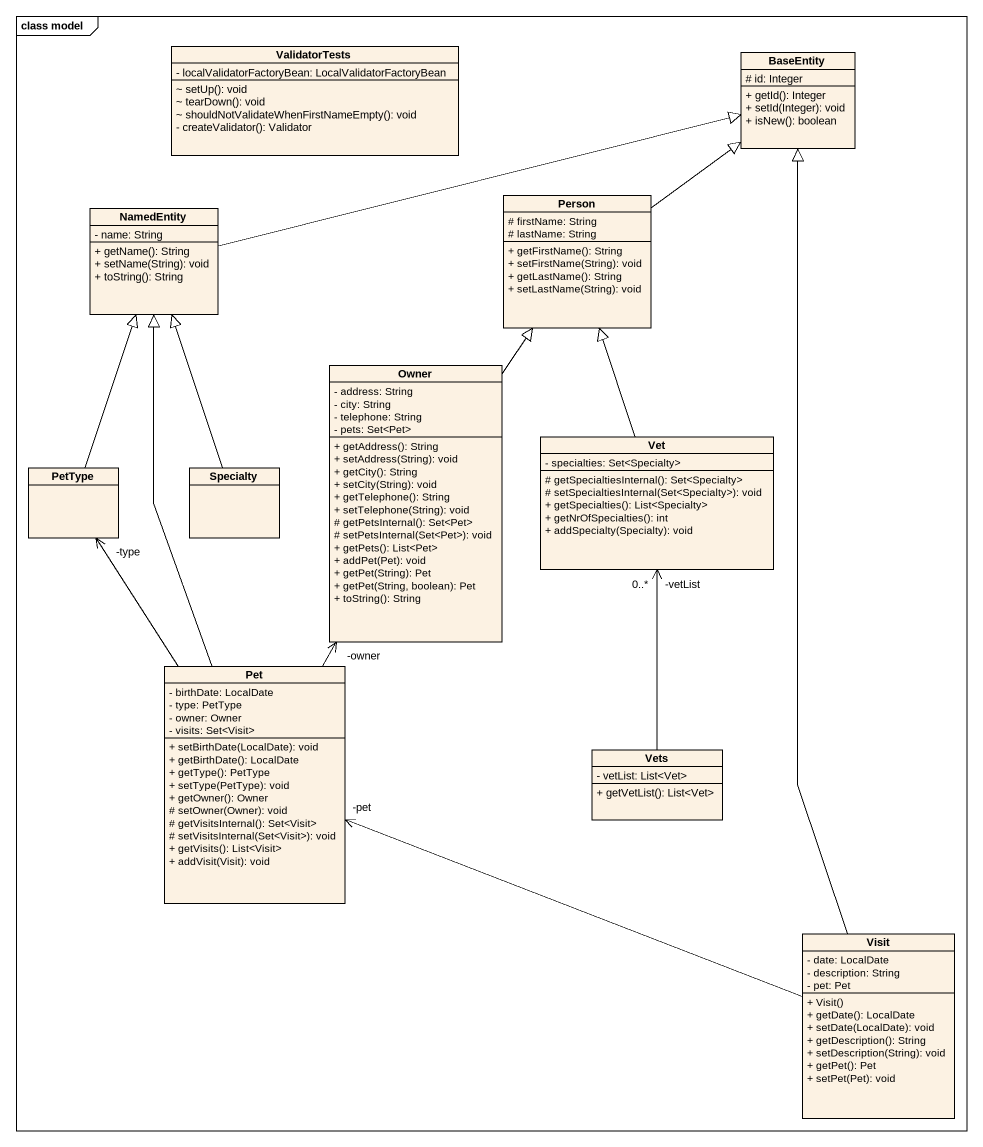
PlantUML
@startuml
mainframe class model
hide circle
hide empty members
skinparam classAttributeIconSize 0
class ValidatorTests {
  - localValidatorFactoryBean: LocalValidatorFactoryBean
  ~ setUp(): void
  ~ tearDown(): void
  ~ shouldNotValidateWhenFirstNameEmpty(): void
  - createValidator(): Validator
}
class BaseEntity {
  # id: Integer
  + getId(): Integer
  + setId(Integer): void
  + isNew(): boolean
}
class NamedEntity {
  - name: String
  + getName(): String
  + setName(String): void
  + toString(): String
}
class "Person" as Person_ {
  # firstName: String
  # lastName: String
  + getFirstName(): String
  + setFirstName(String): void
  + getLastName(): String
  + setLastName(String): void
}
class Owner {
  - address: String
  - city: String
  - telephone: String
  - pets: Set<Pet>
  + getAddress(): String
  + setAddress(String): void
  + getCity(): String
  + setCity(String): void
  + getTelephone(): String
  + setTelephone(String): void
  # getPetsInternal(): Set<Pet>
  # setPetsInternal(Set<Pet>): void
  + getPets(): List<Pet>
  + addPet(Pet): void
  + getPet(String): Pet
  + getPet(String, boolean): Pet
  + toString(): String
}
class Vet {
  - specialties: Set<Specialty>
  # getSpecialtiesInternal(): Set<Specialty>
  # setSpecialtiesInternal(Set<Specialty>): void
  + getSpecialties(): List<Specialty>
  + getNrOfSpecialties(): int
  + addSpecialty(Specialty): void
}
class PetType
class Specialty
class Pet {
  - birthDate: LocalDate
  - type: PetType
  - owner: Owner
  - visits: Set<Visit>
  + setBirthDate(LocalDate): void
  + getBirthDate(): LocalDate
  + getType(): PetType
  + setType(PetType): void
  + getOwner(): Owner
  # setOwner(Owner): void
  # getVisitsInternal(): Set<Visit>
  # setVisitsInternal(Set<Visit>): void
  + getVisits(): List<Visit>
  + addVisit(Visit): void
}
class Vets {
  - vetList: List<Vet>
  + getVetList(): List<Vet>
}
class Visit {
  - date: LocalDate
  - description: String
  - pet: Pet
  + Visit()
  + getDate(): LocalDate
  + setDate(LocalDate): void
  + getDescription(): String
  + setDescription(String): void
  + getPet(): Pet
  + setPet(Pet): void
}
NamedEntity -right-|> BaseEntity
Person_ -up-|> BaseEntity
Owner -up-|> Person_
Vet -up-|> Person_
PetType -up-|> NamedEntity
Specialty -up-|> NamedEntity
Pet -up-|> NamedEntity
Pet -up-> "-owner" Owner
Pet -up-> "-type" PetType
Vets -up-> "-vetList\n0..*" Vet
Visit -up-|> BaseEntity
Visit -left-> "-pet" Pet
@enduml
